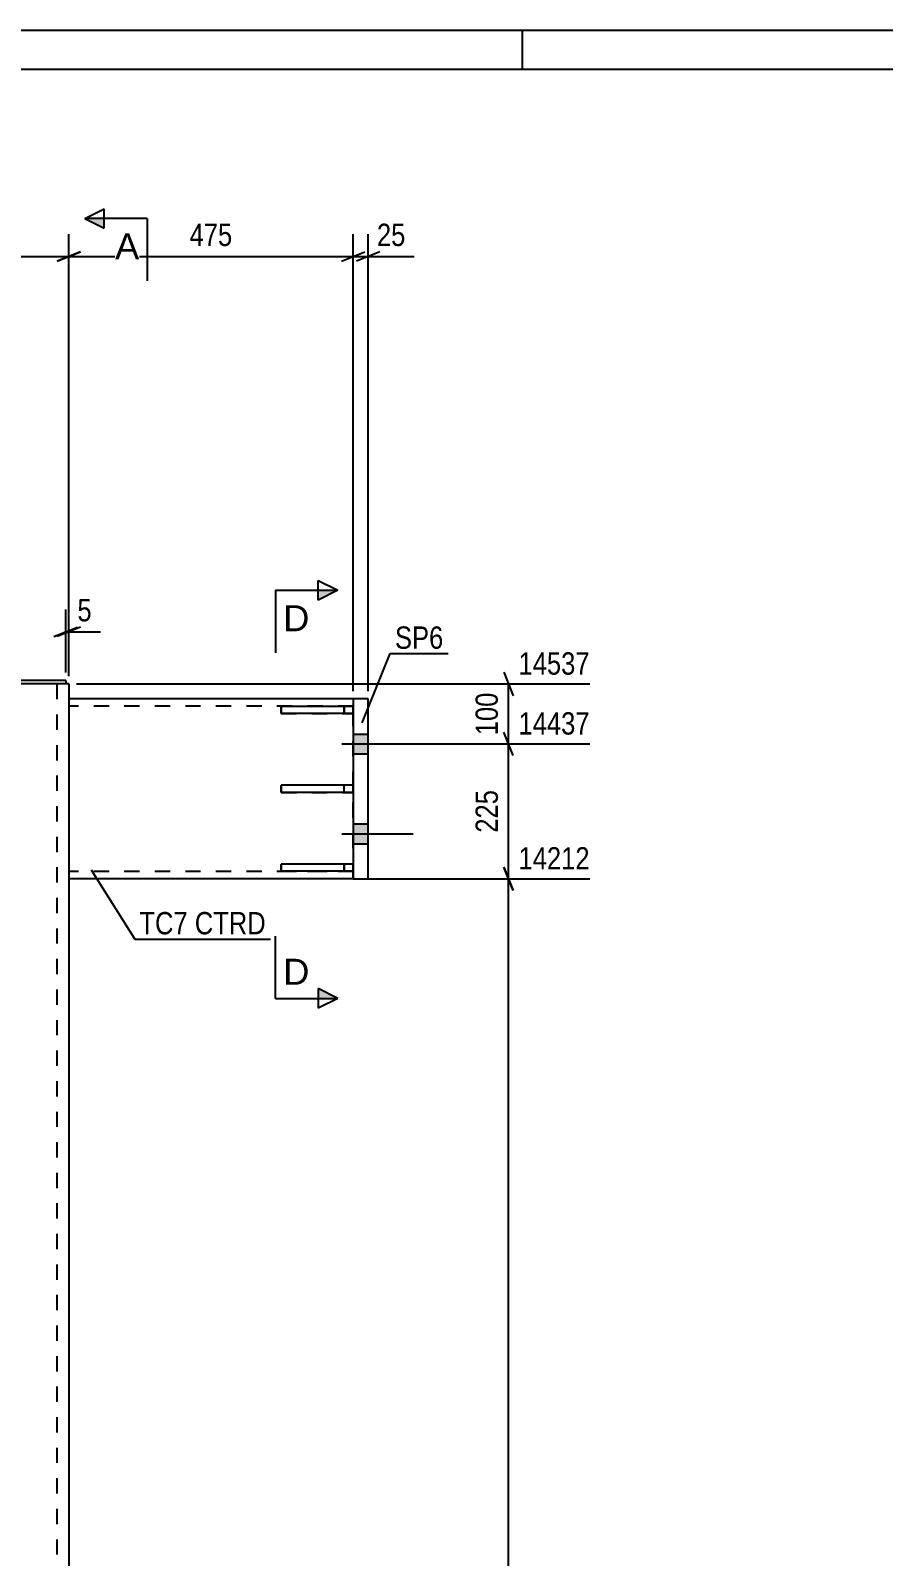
# Model space of a CAD drawing. Header units: millimetres. Extents: x 0 to 841, y 0 to 594.
# Drawn here: x 147.8 to 257.3, y 398.2 to 594 of the extents above; entities that cross this region are included whole.
import ezdxf

# ---------------------------------------------------------------- set-up
doc = ezdxf.new("R2010")
doc.units = ezdxf.units.MM
doc.linetypes.add('DXK_LINE_DOT2', pattern=[3.9198, 1.9599, -1.9599])
doc.styles.add('Arial', font='ARIAL.TTF', dxfattribs={"height": 0.2})
doc.styles.add('Arial Narrow', font='ARIALN.TTF', dxfattribs={"height": 0.2})

# ---------------------------------------------------------------- blocks, each defined once
blk = doc.blocks.new('Unknown-275655210-1133')
at = {"color": 5, "linetype": 'Continuous'}
for p, q in [((841, 594), (0, 594)), ((211, 589), (211, 594)), ((836, 589), (5, 589))]:
    blk.add_line(p, q, dxfattribs=at)
blk = doc.blocks.new('Part-275655210-1455 - 1429')
at = {"color": 7, "linetype": 'DXK_LINE_DOT2'}
for p, q in [((189.25, 507.27), (180.01, 507.27)), ((180.01, 507.27), (180.01, 506.35)), ((188.09, 507.27), (188.09, 506.35)), ((189.25, 506.35), (189.25, 507.27)), ((180.01, 506.35), (189.25, 506.35))]:
    blk.add_line(p, q, dxfattribs=at)
blk = doc.blocks.new('Part-275655210-1453 - 1429')
at = {"color": 2, "linetype": 'Continuous'}
for p, q in [((189.25, 487.04), (180.01, 487.04)), ((180.01, 486.12), (180.01, 487.04)), ((189.25, 486.12), (180.01, 486.12)), ((189.25, 487.04), (189.25, 486.12))]:
    blk.add_line(p, q, dxfattribs=at)
at = {"color": 7, "linetype": 'DXK_LINE_DOT2'}
blk.add_line((188.09, 486.12), (188.09, 487.04), dxfattribs=at)
blk = doc.blocks.new('Part-275655210-1437 - 1429')
at = {"color": 2, "linetype": 'Continuous'}
for p, q in [((189.25, 497.15), (180.01, 497.15)), ((180.01, 496.23), (180.01, 497.15)), ((189.25, 496.23), (180.01, 496.23)), ((189.25, 497.15), (189.25, 496.23))]:
    blk.add_line(p, q, dxfattribs=at)
at = {"color": 7, "linetype": 'DXK_LINE_DOT2'}
blk.add_line((188.09, 496.23), (188.09, 497.15), dxfattribs=at)
blk = doc.blocks.new('Part-275655210-1454 - 1429')
at = {"color": 7, "linetype": 'DXK_LINE_DOT2'}
for p, q in [((189.25, 497.15), (180.01, 497.15)), ((180.01, 497.15), (180.01, 496.23)), ((180.01, 496.23), (189.25, 496.23)), ((188.09, 496.23), (188.09, 497.15)), ((189.25, 496.23), (189.25, 497.15))]:
    blk.add_line(p, q, dxfattribs=at)
blk = doc.blocks.new('Part-275655210-1438 - 1429')
at = {"color": 2, "linetype": 'Continuous'}
for p, q in [((189.25, 507.27), (180.01, 507.27)), ((180.01, 506.35), (180.01, 507.27)), ((189.25, 507.27), (189.25, 506.35)), ((189.25, 506.35), (180.01, 506.35))]:
    blk.add_line(p, q, dxfattribs=at)
at = {"color": 7, "linetype": 'DXK_LINE_DOT2'}
blk.add_line((188.09, 506.35), (188.09, 507.27), dxfattribs=at)
blk = doc.blocks.new('Part-275655210-1456 - 1429')
at = {"color": 7, "linetype": 'DXK_LINE_DOT2'}
for p, q in [((189.25, 487.04), (180.01, 487.04)), ((180.01, 487.04), (180.01, 486.12)), ((180.01, 486.12), (189.25, 486.12)), ((188.09, 487.04), (188.09, 486.12)), ((189.25, 486.12), (189.25, 487.04))]:
    blk.add_line(p, q, dxfattribs=at)
blk = doc.blocks.new('Part-275655210-1484 - 1429')
at = {"color": 2, "linetype": 'Continuous'}
for p, q in [((151.03, 510.15), (137.32, 510.15)), ((152.71, 510.15), (152.32, 510.15)), ((152.71, 510.15), (152.71, 207.22))]:
    blk.add_line(p, q, dxfattribs=at)
at = {"color": 7, "linetype": 'DXK_LINE_DOT2'}
for p, q in [((152.32, 510.15), (149.63, 510.15)), ((151.17, 510.15), (151.17, 207.22))]:
    blk.add_line(p, q, dxfattribs=at)
blk = doc.blocks.new('Bolt-275655210-1486 - 1429')
at = {"linetype": 'Continuous'}
for points in [[(189.25, 503.73), (189.25, 501.19), (191.17, 501.19), (191.17, 503.73)], [(189.25, 503.73), (189.25, 501.19), (191.17, 501.19), (191.17, 503.73)], [(189.25, 492.19), (189.25, 489.65), (191.17, 489.65), (191.17, 492.19)], [(189.25, 492.19), (189.25, 489.65), (191.17, 489.65), (191.17, 492.19)]]:
    blk.add_hatch(color=1, dxfattribs=at).paths.add_polyline_path(points)
at = {"color": 1, "linetype": 'Continuous'}
for p, q in [((189.25, 503.73), (191.17, 503.73)), ((189.25, 503.73), (191.17, 503.73)), ((187.78, 502.46), (196.94, 502.46)), ((187.78, 502.46), (196.94, 502.46)), ((189.25, 501.19), (191.17, 501.19)), ((189.25, 501.19), (191.17, 501.19)), ((189.25, 492.19), (191.17, 492.19)), ((189.25, 492.19), (191.17, 492.19)), ((187.78, 490.92), (196.94, 490.92)), ((187.78, 490.92), (196.94, 490.92)), ((189.25, 489.65), (191.17, 489.65)), ((189.25, 489.65), (191.17, 489.65))]:
    blk.add_line(p, q, dxfattribs=at)
blk = doc.blocks.new('Part-275655210-1513 - 1429')
at = {"color": 2, "linetype": 'Continuous'}
for p, q in [((114.63, 510.62), (129.63, 510.62)), ((114.63, 510.62), (114.63, 510.15)), ((114.63, 510.15), (115.92, 510.15)), ((152.32, 510.62), (137.32, 510.62)), ((152.32, 510.15), (151.03, 510.15)), ((152.32, 510.62), (152.32, 510.15))]:
    blk.add_line(p, q, dxfattribs=at)
at = {"color": 7, "linetype": 'DXK_LINE_DOT2'}
for p, q in [((151.03, 510.15), (115.92, 510.15)), ((137.32, 510.62), (129.63, 510.62))]:
    blk.add_line(p, q, dxfattribs=at)
blk = doc.blocks.new('Part-275655210-1580 - 1429')
at = {"color": 2, "linetype": 'Continuous'}
for p, q in [((189.25, 508.23), (189.25, 485.15)), ((191.17, 508.23), (189.25, 508.23)), ((191.17, 485.15), (191.17, 508.23)), ((189.25, 485.15), (191.17, 485.15))]:
    blk.add_line(p, q, dxfattribs=at)
blk = doc.blocks.new('Part-275655210-1654 - 1429')
at = {"color": 2, "linetype": 'Continuous'}
for p, q in [((189.25, 508.23), (152.71, 508.23)), ((189.25, 485.15), (152.71, 485.15))]:
    blk.add_line(p, q, dxfattribs=at)
at = {"color": 7, "linetype": 'DXK_LINE_DOT2'}
for p, q in [((152.71, 508.23), (152.71, 485.15)), ((189.25, 507.31), (152.71, 507.31)), ((189.25, 485.15), (189.25, 508.23)), ((189.25, 486.08), (152.71, 486.08))]:
    blk.add_line(p, q, dxfattribs=at)
blk = doc.blocks.new('StraightDimension-275655210-11852 - 1429')
at = {"color": 7, "linetype": 'Continuous'}
for p, q in [((208.57, 511.65), (209.77, 508.65)), ((153.71, 510.15), (219.61, 510.15)), ((209.17, 502.46), (209.17, 510.15)), ((209.77, 500.96), (208.57, 503.96)), ((196.01, 502.46), (219.61, 502.46))]:
    blk.add_line(p, q, dxfattribs=at)
at = {"color": 0, "linetype": 'Continuous'}
blk.add_wipeout([(220.21, 510.75), (220.21, 514.95), (209.87, 514.95), (209.87, 510.75)], dxfattribs=at)
at = {"color": 0}
blk.add_wipeout([(208.42, 509.65), (204.22, 509.65), (204.22, 502.97), (208.42, 502.97)], dxfattribs=at)
at = {"color": 3, "linetype": 'Continuous', "style": 'Arial Narrow'}
blk.add_text('14537', height=2.863, dxfattribs=at).set_placement((210.47, 511.35))
at = {"color": 3, "style": 'Arial Narrow'}
blk.add_text('100', height=2.863, rotation=90.0002, dxfattribs=at).set_placement((207.82, 503.57))
blk = doc.blocks.new('StraightDimension-275655210-2012 - 1429')
at = {"color": 7, "linetype": 'Continuous'}
for p, q in [((152.32, 511.62), (152.32, 519.69)), ((152.71, 511.15), (152.71, 519.69)), ((150.82, 516.24), (153.82, 517.44)), ((154.21, 517.44), (151.21, 516.24)), ((152.32, 516.84), (152.71, 516.84))]:
    blk.add_line(p, q, dxfattribs=at)
at = {"color": 0}
blk.add_wipeout([(156.26, 517.59), (156.26, 521.79), (153.23, 521.79), (153.23, 517.59)], dxfattribs=at)
at = {"color": 7, "linetype": 'Continuous'}
blk.add_line((152.71, 516.84), (156.79, 516.84), dxfattribs=at)
blk.add_line((152.71, 516.84), (156.79, 516.84), dxfattribs=at)
at = {"color": 3, "style": 'Arial Narrow'}
blk.add_text('5', height=2.86, dxfattribs=at).set_placement((153.83, 518.19))
blk = doc.blocks.new('StraightDimension-275655210-18688 - 1429')
at = {"color": 7, "linetype": 'Continuous'}
for p, q in [((189.25, 509.23), (189.25, 567.85)), ((191.17, 509.25), (191.17, 567.85)), ((187.75, 564.4), (190.75, 565.6)), ((189.25, 565), (191.17, 565)), ((192.67, 565.6), (189.67, 564.4))]:
    blk.add_line(p, q, dxfattribs=at)
at = {"color": 0}
blk.add_wipeout([(196.55, 565.75), (196.55, 569.95), (191.69, 569.95), (191.69, 565.75)], dxfattribs=at)
at = {"color": 7, "linetype": 'Continuous'}
blk.add_line((191.17, 565), (197.07, 565), dxfattribs=at)
blk.add_line((191.17, 565), (197.07, 565), dxfattribs=at)
at = {"color": 3, "style": 'Arial Narrow'}
blk.add_text('25', height=2.863, dxfattribs=at).set_placement((192.29, 566.35))
blk = doc.blocks.new('StraightDimension-275655210-11853 - 1429')
at = {"color": 7, "linetype": 'Continuous'}
for p, q in [((209.77, 500.96), (208.57, 503.96)), ((196.01, 502.46), (219.61, 502.46)), ((209.17, 485.15), (209.17, 502.46)), ((208.57, 486.65), (209.77, 483.65)), ((190.25, 485.15), (219.61, 485.15))]:
    blk.add_line(p, q, dxfattribs=at)
at = {"color": 0, "linetype": 'Continuous'}
blk.add_wipeout([(220.21, 503.06), (220.21, 507.26), (209.87, 507.26), (209.87, 503.06)], dxfattribs=at)
at = {"color": 0}
blk.add_wipeout([(208.42, 497.15), (204.22, 497.15), (204.22, 490.47), (208.42, 490.47)], dxfattribs=at)
at = {"color": 3, "linetype": 'Continuous', "style": 'Arial Narrow'}
blk.add_text('14437', height=2.863, dxfattribs=at).set_placement((210.47, 503.66))
at = {"color": 3, "style": 'Arial Narrow'}
blk.add_text('225', height=2.863, rotation=90.0002, dxfattribs=at).set_placement((207.82, 491.07))
blk = doc.blocks.new('StraightDimension-275655210-11854 - 1429')
at = {"color": 7, "linetype": 'Continuous'}
for p, q in [((209.77, 483.65), (208.57, 486.65)), ((190.25, 485.15), (219.61, 485.15)), ((209.17, 266.69), (209.17, 485.15))]:
    blk.add_line(p, q, dxfattribs=at)
at = {"color": 0, "linetype": 'Continuous'}
blk.add_wipeout([(220.21, 485.75), (220.21, 489.95), (209.87, 489.95), (209.87, 485.75)], dxfattribs=at)
at = {"color": 3, "linetype": 'Continuous', "style": 'Arial Narrow'}
blk.add_text('14212', height=2.863, dxfattribs=at).set_placement((210.47, 486.35))
blk = doc.blocks.new('StraightDimension-275655210-18689 - 1429')
at = {"color": 7, "linetype": 'Continuous'}
for p, q in [((152.71, 511.15), (152.71, 567.85)), ((189.25, 509.23), (189.25, 567.85)), ((154.21, 565.6), (151.21, 564.4)), ((152.71, 565), (189.25, 565)), ((187.75, 564.4), (190.75, 565.6))]:
    blk.add_line(p, q, dxfattribs=at)
at = {"color": 0}
blk.add_wipeout([(174.32, 565.75), (174.32, 569.95), (167.63, 569.95), (167.63, 565.75)], dxfattribs=at)
at = {"color": 3, "style": 'Arial Narrow'}
blk.add_text('475', height=2.863, dxfattribs=at).set_placement((168.23, 566.35))
blk = doc.blocks.new('StraightDimension-275655210-18690 - 1429')
at = {"color": 7, "linetype": 'Continuous'}
for p, q in [((114.25, 511.15), (114.25, 567.85)), ((152.71, 511.15), (152.71, 567.85)), ((115.75, 565.6), (112.75, 564.4)), ((114.25, 565), (152.71, 565)), ((151.21, 564.4), (154.21, 565.6))]:
    blk.add_line(p, q, dxfattribs=at)
at = {"color": 0}
blk.add_wipeout([(136.82, 565.75), (136.82, 569.95), (130.13, 569.95), (130.13, 565.75)], dxfattribs=at)
at = {"color": 3, "style": 'Arial Narrow'}
blk.add_text('500', height=2.863, dxfattribs=at).set_placement((130.73, 566.35))
blk = doc.blocks.new('Mark-275655210-1576 - 1429')
at = {"color": 0}
blk.add_wipeout([(200.82, 514.67), (200.82, 517.67), (194.61, 517.67), (194.61, 514.67)], dxfattribs=at)
blk.add_wipeout([(200.82, 514.67), (200.82, 517.67), (194.61, 517.67), (194.61, 514.67)], dxfattribs=at)
at = {"color": 30, "linetype": 'Continuous'}
for p, q in [((190.39, 505.17), (194.01, 514.07)), ((194.01, 514.07), (201.42, 514.07))]:
    blk.add_line(p, q, dxfattribs=at)
at = {"color": 3, "style": 'Arial Narrow'}
blk.add_text('SP6', height=2.863, dxfattribs=at).set_placement((194.61, 514.67))
blk = doc.blocks.new('Mark-275655210-1650 - 1429')
at = {"color": 0}
blk.add_wipeout([(168, 478.03), (168, 481.03), (161.79, 481.03), (161.79, 478.03)], dxfattribs=at)
blk.add_wipeout([(168, 478.03), (168, 481.03), (161.79, 481.03), (161.79, 478.03)], dxfattribs=at)
at = {"color": 30, "linetype": 'Continuous'}
blk.add_line((155.6, 486.31), (161.19, 477.43), dxfattribs=at)
at = {"color": 3, "style": 'Arial Narrow'}
blk.add_text('TC7', height=2.863, dxfattribs=at).set_placement((161.79, 478.03))
at = {"color": 0}
blk.add_wipeout([(178.02, 478.03), (178.02, 481.03), (168.9, 481.03), (168.9, 478.03)], dxfattribs=at)
blk.add_wipeout([(178.02, 478.03), (178.02, 481.03), (168.9, 481.03), (168.9, 478.03)], dxfattribs=at)
at = {"color": 30, "linetype": 'Continuous'}
blk.add_line((161.19, 477.43), (178.62, 477.43), dxfattribs=at)
at = {"color": 3, "style": 'Arial Narrow'}
blk.add_text('CTRD', height=2.863, dxfattribs=at).set_placement((168.9, 478.03))
blk = doc.blocks.new('SectionMark-275655210-2109 - 1429')
at = {"linetype": 'Continuous'}
blk.add_hatch(color=6, dxfattribs=at).paths.add_polyline_path([(157.27, 569.89), (157.27, 568.64), (154.77, 569.89)])
at = {"color": 6, "linetype": 'Continuous'}
for p, q in [((154.77, 569.89), (157.27, 571.14)), ((162.77, 569.89), (154.77, 569.89)), ((154.77, 569.89), (157.27, 568.64)), ((157.27, 568.64), (157.27, 571.14)), ((162.77, 569.89), (162.77, 561.89))]:
    blk.add_line(p, q, dxfattribs=at)
at = {"color": 0, "linetype": 'Continuous'}
blk.add_wipeout([(161.77, 564.64), (161.77, 568.14), (158.66, 568.14), (158.66, 564.64)], dxfattribs=at)
at = {"color": 3, "linetype": 'Continuous', "style": 'Arial'}
blk.add_text('A', height=3.34, rotation=-0.0115, dxfattribs=at).set_placement((158.66, 564.64))
blk = doc.blocks.new('SectionMark-275655210-13447 - 1429')
at = {"linetype": 'Continuous'}
for points in [[(184.75, 520.92), (184.75, 522.17), (187.25, 522.17)], [(184.75, 469.81), (184.75, 471.06), (187.25, 469.81)]]:
    blk.add_hatch(color=6, dxfattribs=at).paths.add_polyline_path(points)
at = {"color": 6, "linetype": 'Continuous'}
for p, q in [((184.75, 520.92), (184.75, 523.42)), ((184.75, 523.42), (187.25, 522.17)), ((179.25, 522.17), (179.25, 514.17)), ((179.25, 522.17), (187.25, 522.17)), ((187.25, 522.17), (184.75, 520.92)), ((179.25, 469.81), (179.25, 477.81)), ((187.25, 469.81), (184.75, 471.06)), ((184.75, 471.06), (184.75, 468.56)), ((179.25, 469.81), (187.25, 469.81)), ((187.25, 469.81), (184.75, 468.56))]:
    blk.add_line(p, q, dxfattribs=at)
at = {"color": 0, "linetype": 'Continuous'}
for points in [[(183.62, 516.92), (183.62, 520.42), (180.25, 520.42), (180.25, 516.92)], [(183.62, 471.56), (183.62, 475.06), (180.25, 475.06), (180.25, 471.56)]]:
    blk.add_wipeout(points, dxfattribs=at)
at = {"color": 3, "linetype": 'Continuous', "style": 'Arial'}
for p in [(180.25, 516.92), (180.25, 471.56)]:
    blk.add_text('D', height=3.34, dxfattribs=at).set_placement(p)

msp = doc.modelspace()

# ---------------------------------------------------------------- block references
for name in ['Unknown-275655210-1133', 'Part-275655210-1484 - 1429', 'Part-275655210-1513 - 1429', 'Part-275655210-1654 - 1429', 'Part-275655210-1455 - 1429', 'Part-275655210-1438 - 1429', 'Part-275655210-1580 - 1429', 'Bolt-275655210-1486 - 1429', 'Part-275655210-1437 - 1429', 'Part-275655210-1454 - 1429', 'Part-275655210-1453 - 1429', 'Part-275655210-1456 - 1429']:
    msp.add_blockref(name, (0, 0))

# ---------------------------------------------------------------- next in the draw order: block references
for name in ['StraightDimension-275655210-11852 - 1429', 'Mark-275655210-1650 - 1429']:
    msp.add_blockref(name, (0, 0))

# ---------------------------------------------------------------- next in the draw order: block references
for name in ['StraightDimension-275655210-18688 - 1429', 'StraightDimension-275655210-2012 - 1429', 'StraightDimension-275655210-11853 - 1429']:
    msp.add_blockref(name, (0, 0))

# ---------------------------------------------------------------- next in the draw order: block references
for name in ['StraightDimension-275655210-18689 - 1429', 'StraightDimension-275655210-11854 - 1429']:
    msp.add_blockref(name, (0, 0))

# ---------------------------------------------------------------- next in the draw order: block references
for name in ['StraightDimension-275655210-18690 - 1429', 'SectionMark-275655210-13447 - 1429', 'Mark-275655210-1576 - 1429']:
    msp.add_blockref(name, (0, 0))

# ---------------------------------------------------------------- next in the draw order: block references
msp.add_blockref('SectionMark-275655210-2109 - 1429', (0, 0))

doc.saveas('drawing.dxf')
